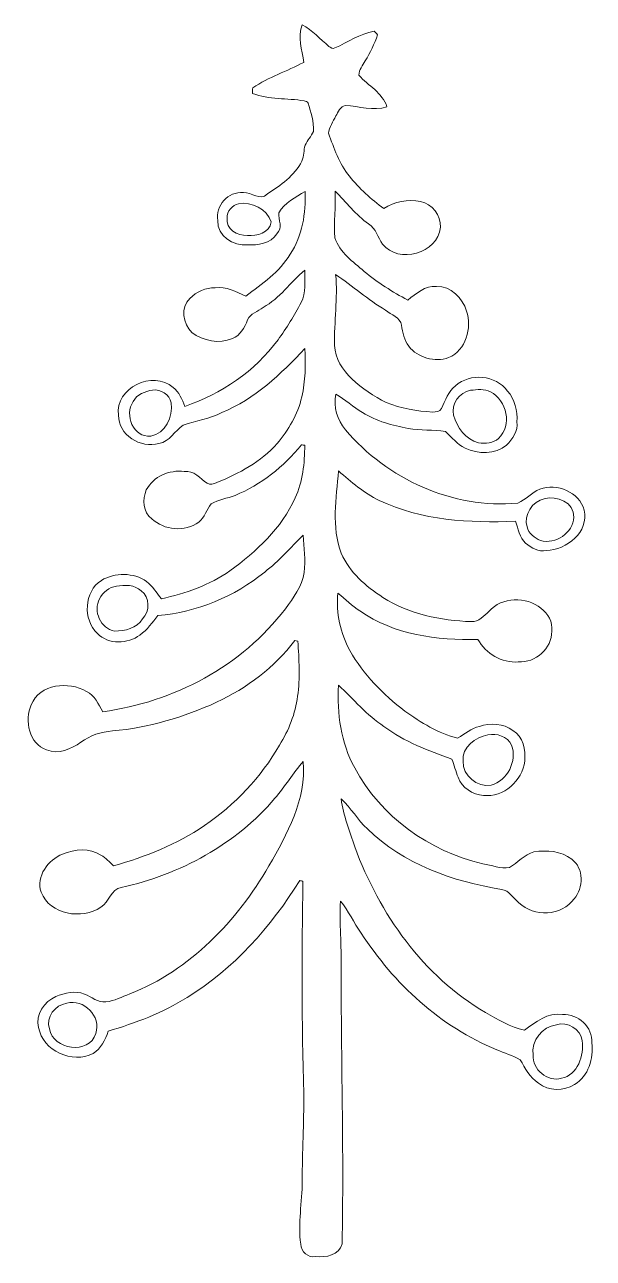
# Model space of a CAD drawing. Header units: centimetres. Extents: x -7.5 to 7.4, y -16.2 to 16.2.
import ezdxf

# ---------------------------------------------------------------- set-up
doc = ezdxf.new("R2010")
doc.units = ezdxf.units.CM
doc.header["$MEASUREMENT"] = 0
doc.layers.add('Layer 1', color=7, linetype='Continuous')

msp = doc.modelspace()

# ---------------------------------------------------------------- linework, layer by layer
at = {"layer": 'Layer 1', "color": 253, "lineweight": 9}
for points, knots in [([(-0.21138, 16.20122), (0.05461, 16.05235), (0.25923, 15.81987), (0.49312, 15.62866), (0.49312, 15.62866), (0.53686, 15.59868), (0.59331, 15.55846), (0.64763, 15.58915), (0.64763, 15.58915), (0.9916, 15.74014), (1.30521, 15.96627), (1.68446, 16.02942), (1.68446, 16.02942), (1.71374, 15.99838), (1.74372, 15.96768), (1.77371, 15.93699), (1.77371, 15.93699), (1.68587, 15.69816), (1.58427, 15.46321), (1.44492, 15.24943), (1.44492, 15.24943), (1.38601, 15.12984), (1.2717, 15.01624), (1.28263, 14.87301), (1.28263, 14.87301), (1.52641, 14.59185), (1.89824, 14.41758), (2.01924, 14.03975), (2.01924, 14.03975), (1.65377, 13.92616), (1.28934, 14.0588), (0.92351, 14.07362), (0.92351, 14.07362), (0.78769, 14.05457), (0.73724, 13.8997), (0.67339, 13.80057), (0.67339, 13.80057), (0.60283, 13.65346), (0.50299, 13.50741), (0.48112, 13.34443), (0.48112, 13.34443), (0.62717, 12.9532), (0.76052, 12.54362), (1.03251, 12.21695), (1.03251, 12.21695), (1.28757, 11.88816), (1.60367, 11.61299), (1.93493, 11.36323), (1.93493, 11.36323), (2.21539, 11.55091), (2.57064, 11.62005), (2.90189, 11.55232), (2.90189, 11.55232), (3.20846, 11.48211), (3.44094, 11.19672), (3.4233, 10.87393), (3.4233, 10.87393), (3.35627, 10.1786), (2.32862, 9.90202), (1.89718, 10.42978), (1.89718, 10.42978), (1.78147, 10.60864), (1.7282, 10.84006), (1.53664, 10.95965), (1.53664, 10.95965), (1.20008, 11.20307), (0.94608, 11.53362), (0.65469, 11.8236), (0.65469, 11.8236), (0.67268, 11.41403), (0.62047, 11.00339), (0.64905, 10.59488), (0.64905, 10.59488), (0.77746, 10.2107), (1.12494, 9.96623), (1.42093, 9.71364), (1.42093, 9.71364), (1.77054, 9.41554), (2.16353, 9.17565), (2.56675, 8.95764), (2.56675, 8.95764), (2.78618, 9.12803), (3.02149, 9.3404), (3.32135, 9.31747), (3.32135, 9.31747), (3.70199, 9.32946), (4.00396, 9.00949), (4.11369, 8.66977), (4.11369, 8.66977), (4.25197, 8.22351), (4.10522, 7.63895), (3.64132, 7.44457), (3.64132, 7.44457), (3.27513, 7.31334), (2.83416, 7.44281), (2.58969, 7.74302), (2.58969, 7.74302), (2.47396, 7.9053), (2.42952, 8.10568), (2.39813, 8.299), (2.39813, 8.299), (2.37449, 8.5082), (2.12402, 8.57064), (1.98432, 8.69129), (1.98432, 8.69129), (1.51865, 8.96646), (1.11789, 9.33264), (0.66915, 9.63074), (0.66915, 9.63074), (0.72948, 9.00879), (0.62682, 8.38825), (0.63846, 7.76595), (0.63846, 7.76595), (0.65434, 7.41953), (0.85189, 7.11649), (1.09601, 6.88401), (1.09601, 6.88401), (1.36519, 6.63671), (1.6707, 6.42716), (1.99984, 6.26806), (1.99984, 6.26806), (2.38437, 6.10261), (2.80417, 6.03452), (3.2201, 6.01441), (3.2201, 6.01441), (3.303, 6.01688), (3.41448, 6.01865), (3.45434, 6.10684), (3.45434, 6.10684), (3.55524, 6.31533), (3.63038, 6.55663), (3.81806, 6.70515), (3.81806, 6.70515), (4.2061, 7.04664), (4.88204, 6.99266), (5.18684, 6.56616), (5.18684, 6.56616), (5.38545, 6.34779), (5.45847, 6.04651), (5.43766, 5.75653), (5.43766, 5.75653), (5.46835, 5.51664), (5.32548, 5.30639), (5.16532, 5.14587), (5.16532, 5.14587), (4.86969, 4.88094), (4.41602, 4.91128), (4.07453, 5.06756), (4.07453, 5.06756), (3.86145, 5.1614), (3.72739, 5.35048), (3.56018, 5.4983), (3.56018, 5.4983), (3.2388, 5.56533), (2.9026, 5.51735), (2.5791, 5.58296), (2.5791, 5.58296), (2.16105, 5.65952), (1.73984, 5.7717), (1.37825, 6.00242), (1.37825, 6.00242), (1.12882, 6.14212), (0.92493, 6.35096), (0.67092, 6.48149), (0.67092, 6.48149), (0.60459, 6.15094), (0.71219, 5.8038), (0.92493, 5.54769), (0.92493, 5.54769), (2.02771, 4.25088), (3.7475, 3.45783), (5.46059, 3.61976), (5.46059, 3.61976), (5.66767, 3.71677), (5.83171, 3.88893), (6.03809, 3.98947), (6.03809, 3.98947), (6.49176, 4.14681), (7.07208, 3.91362), (7.20684, 3.43243), (7.20684, 3.43243), (7.33878, 2.85987), (6.74153, 2.38539), (6.21095, 2.3741), (6.21095, 2.3741), (6.00352, 2.32224), (5.81831, 2.44148), (5.66626, 2.56425), (5.66626, 2.56425), (5.50257, 2.71276), (5.47364, 2.94525), (5.39991, 3.14174), (5.39991, 3.14174), (4.19094, 3.09129), (2.92588, 3.16079), (1.81604, 3.68961), (1.81604, 3.68961), (1.41352, 3.8794), (1.08014, 4.1775), (0.74571, 4.46466), (0.74571, 4.46466), (0.68644, 3.74746), (0.55379, 2.99499), (0.81661, 2.29966), (0.81661, 2.29966), (1.03463, 1.80154), (1.45939, 1.42407), (1.91271, 1.14079), (1.91271, 1.14079), (2.59815, 0.691), (3.43071, 0.53119), (4.23822, 0.50226), (4.23822, 0.50226), (4.43435, 0.49273), (4.57052, 0.65607), (4.70387, 0.7739), (4.70387, 0.7739), (5.03796, 1.15948), (5.6839, 1.16866), (6.06913, 0.85221), (6.06913, 0.85221), (6.26245, 0.71886), (6.38134, 0.49238), (6.35382, 0.25285), (6.35382, 0.25285), (6.36017, -0.20965), (5.92132, -0.58324), (5.47082, -0.55925), (5.47082, -0.55925), (5.0362, -0.59312), (4.62239, -0.33277), (4.40648, 0.03448), (4.40648, 0.03448), (3.34004, 0.01154), (2.20198, 0.1516), (1.30874, 0.78236), (1.30874, 0.78236), (1.09601, 0.91289), (0.92527, 1.09634), (0.73018, 1.2498), (0.73018, 1.2498), (0.66351, 0.72627), (0.80215, 0.19993), (1.04346, -0.26151), (1.04346, -0.26151), (1.40153, -0.88769), (1.91376, -1.41615), (2.48703, -1.84865), (2.48703, -1.84865), (2.91248, -2.14569), (3.36686, -2.44167), (3.87803, -2.55879), (3.87803, -2.55879), (4.0717, -2.4639), (4.2294, -2.29527), (4.45059, -2.25611), (4.45059, -2.25611), (4.73634, -2.15733), (5.08277, -2.17074), (5.3283, -2.36089), (5.3283, -2.36089), (5.60735, -2.51752), (5.66697, -2.87735), (5.64157, -3.16734), (5.64157, -3.16734), (5.57419, -3.68133), (5.08665, -4.12442), (4.55572, -4.07045), (4.55572, -4.07045), (4.27208, -4.04575), (3.98422, -3.86831), (3.89108, -3.58961), (3.89108, -3.58961), (3.82088, -3.43651), (3.79442, -3.26682), (3.72528, -3.11407), (3.72528, -3.11407), (3.10439, -2.88935), (2.47327, -2.65792), (1.94057, -2.25611), (1.94057, -2.25611), (1.48443, -1.95766), (1.13729, -1.53433), (0.74359, -1.16567), (0.74359, -1.16567), (0.69879, -1.91215), (0.8085, -2.68191), (1.16975, -3.34514), (1.16975, -3.34514), (1.85944, -4.62078), (3.13261, -5.54541), (4.54266, -5.86432), (4.54266, -5.86432), (4.77232, -5.90348), (5.00868, -6.00226), (5.24328, -5.96769), (5.24328, -5.96769), (5.45883, -5.83469), (5.62922, -5.62443), (5.88251, -5.55458), (5.88251, -5.55458), (6.22153, -5.4999), (6.59936, -5.52565), (6.87805, -5.74791), (6.87805, -5.74791), (7.20543, -5.98285), (7.18567, -6.50179), (6.9419, -6.79142), (6.9419, -6.79142), (6.61135, -7.23945), (5.8811, -7.27931), (5.49022, -6.88985), (5.49022, -6.88985), (5.33747, -6.7759), (5.23552, -6.56952), (5.03408, -6.53848), (5.03408, -6.53848), (3.74927, -6.33669), (2.45034, -5.87314), (1.50419, -4.94922), (1.50419, -4.94922), (1.24595, -4.71215), (1.0752, -4.39747), (0.81661, -4.16252), (0.81661, -4.16252), (0.86389, -4.59926), (1.04133, -5.00707), (1.17257, -5.42264), (1.17257, -5.42264), (1.82239, -7.18336), (2.96927, -8.82131), (4.61322, -9.77874), (4.61322, -9.77874), (4.94095, -9.95478), (5.2655, -10.16962), (5.6338, -10.24547), (5.6338, -10.24547), (5.92837, -10.03098), (6.23811, -9.76216), (6.63605, -9.83378), (6.63605, -9.83378), (7.04386, -9.80273), (7.43615, -10.16327), (7.40863, -10.57779), (7.40863, -10.57779), (7.44602, -10.9796), (7.32714, -11.4562), (6.95143, -11.66787), (6.95143, -11.66787), (6.6678, -11.85484), (6.2688, -11.84743), (6.00246, -11.63294), (6.00246, -11.63294), (5.77492, -11.48725), (5.65815, -11.2403), (5.51986, -11.02052), (5.51986, -11.02052), (5.32548, -10.90869), (5.11064, -10.84307), (4.90497, -10.75664), (4.90497, -10.75664), (3.42542, -10.15234), (2.20198, -9.01886), (1.33979, -7.68748), (1.33979, -7.68748), (1.14541, -7.41584), (1.01065, -7.10469), (0.79651, -6.84681), (0.79651, -6.84681), (0.76193, -7.43207), (0.8272, -8.01591), (0.81661, -8.60152), (0.81661, -8.60152), (0.80568, -11.02193), (0.89211, -13.44234), (0.83708, -15.8624), (0.83708, -15.8624), (0.75841, -16.17072), (0.41057, -16.22082), (0.14387, -16.19295), (0.14387, -16.19295), (-0.05439, -16.24234), (-0.24137, -16.06207), (-0.24631, -15.87122), (-0.24631, -15.87122), (-0.33097, -15.31912), (-0.20644, -14.76561), (-0.21279, -14.21175), (-0.21279, -14.21175), (-0.20926, -13.44657), (-0.16023, -12.68246), (-0.17081, -11.91764), (-0.17081, -11.91764), (-0.22514, -10.05497), (-0.21844, -8.19019), (-0.19268, -6.32717), (-0.19268, -6.32717), (-0.21279, -6.32223), (-0.25266, -6.3127), (-0.27276, -6.30776), (-0.27276, -6.30776), (-1.03406, -7.51991), (-2.00808, -8.6301), (-3.23927, -9.38081), (-3.23927, -9.38081), (-3.88133, -9.78157), (-4.59182, -10.05956), (-5.31784, -10.26593), (-5.31784, -10.26593), (-5.38063, -10.49806), (-5.50199, -10.72842), (-5.71119, -10.85895), (-5.71119, -10.85895), (-6.25587, -11.12882), (-7.03269, -10.78839), (-7.14205, -10.17421), (-7.14205, -10.17421), (-7.23307, -9.83307), (-6.99247, -9.48876), (-6.68767, -9.35576), (-6.68767, -9.35576), (-6.45378, -9.27215), (-6.1832, -9.19137), (-5.94049, -9.29438), (-5.94049, -9.29438), (-5.74893, -9.35929), (-5.59018, -9.52933), (-5.37181, -9.49829), (-5.37181, -9.49829), (-5.15133, -9.46971), (-4.95023, -9.36705), (-4.74457, -9.28909), (-4.74457, -9.28909), (-3.15919, -8.66467), (-1.92623, -7.37597), (-1.08486, -5.92394), (-1.08486, -5.92394), (-0.60367, -5.08433), (-0.10237, -4.17875), (-0.18104, -3.1751), (-0.18104, -3.1751), (-0.45621, -3.47672), (-0.65941, -3.83514), (-0.92822, -4.14277), (-0.92822, -4.14277), (-1.95516, -5.35667), (-3.4266, -6.1469), (-4.96788, -6.48839), (-4.96788, -6.48839), (-5.23704, -6.53989), (-5.29067, -6.87291), (-5.50481, -7.00873), (-5.50481, -7.00873), (-6.00646, -7.34034), (-6.83972, -7.20946), (-7.0782, -6.61539), (-7.0782, -6.61539), (-7.22107, -6.19346), (-6.89264, -5.76625), (-6.5127, -5.61103), (-6.5127, -5.61103), (-6.19731, -5.47979), (-5.79479, -5.43393), (-5.50234, -5.64278), (-5.50234, -5.64278), (-5.37428, -5.71192), (-5.27445, -5.81846), (-5.1732, -5.92077), (-5.1732, -5.92077), (-4.33218, -5.68335), (-3.50879, -5.35456), (-2.78242, -4.86279), (-2.78242, -4.86279), (-1.98197, -4.31034), (-1.29017, -3.59243), (-0.80793, -2.74506), (-0.80793, -2.74506), (-0.56381, -2.35489), (-0.39024, -1.91744), (-0.33027, -1.45989), (-0.33027, -1.45989), (-0.26077, -0.97941), (-0.29464, -0.49257), (-0.32497, -0.01033), (-0.32497, -0.01033), (-0.34579, -0.0068), (-0.38777, -0.0001), (-0.40858, 0.00343), (-0.40858, 0.00343), (-0.93422, -0.70953), (-1.66906, -1.23799), (-2.46069, -1.61935), (-2.46069, -1.61935), (-3.32782, -2.00529), (-4.24963, -2.29386), (-5.1986, -2.37253), (-5.1986, -2.37253), (-5.4974, -2.39546), (-5.79162, -2.48753), (-6.03221, -2.67027), (-6.03221, -2.67027), (-6.28904, -2.84313), (-6.62312, -2.99906), (-6.9318, -2.87136), (-6.9318, -2.87136), (-7.40134, -2.7246), (-7.50965, -2.0896), (-7.33926, -1.68426), (-7.33926, -1.68426), (-7.10889, -1.13075), (-6.35324, -1.0609), (-5.88511, -1.33254), (-5.88511, -1.33254), (-5.66779, -1.43696), (-5.56761, -1.66909), (-5.4526, -1.86664), (-5.4526, -1.86664), (-3.59205, -1.61441), (-1.79429, -0.66896), (-0.65271, 0.84057), (-0.65271, 0.84057), (-0.44562, 1.12879), (-0.21244, 1.4283), (-0.1627, 1.79166), (-0.1627, 1.79166), (-0.11754, 2.1201), (-0.16693, 2.44959), (-0.1888, 2.77697), (-0.1888, 2.77697), (-0.519, 2.44783), (-0.82416, 2.09046), (-1.19704, 1.80718), (-1.19704, 1.80718), (-1.99397, 1.16054), (-2.97892, 0.74321), (-4.00515, 0.66489), (-4.00515, 0.66489), (-4.14944, 0.4825), (-4.28631, 0.28671), (-4.47893, 0.15019), (-4.47893, 0.15019), (-4.79855, -0.08794), (-5.3069, -0.10875), (-5.59794, 0.19005), (-5.59794, 0.19005), (-5.98212, 0.55941), (-5.95037, 1.29036), (-5.49282, 1.58705), (-5.49282, 1.58705), (-5.13051, 1.79272), (-4.64862, 1.80154), (-4.30254, 1.55636), (-4.30254, 1.55636), (-4.14415, 1.43289), (-4.0369, 1.26003), (-3.91519, 1.10339), (-3.91519, 1.10339), (-3.27772, 1.24309), (-2.64731, 1.45582), (-2.1125, 1.8407), (-2.1125, 1.8407), (-1.40977, 2.33847), (-0.75819, 2.96288), (-0.39271, 3.75558), (-0.39271, 3.75558), (-0.19057, 4.18667), (-0.14788, 4.67068), (-0.14329, 5.14093), (-0.14329, 5.14093), (-0.16517, 5.1434), (-0.20926, 5.14834), (-0.23114, 5.15081), (-0.23114, 5.15081), (-0.69433, 4.57578), (-1.29159, 4.10447), (-1.97633, 3.82296), (-1.97633, 3.82296), (-2.1827, 3.739), (-2.41166, 3.71077), (-2.60639, 3.60106), (-2.60639, 3.60106), (-2.72669, 3.44936), (-2.77502, 3.2444), (-2.932, 3.11881), (-2.932, 3.11881), (-3.2936, 2.85141), (-3.84217, 2.90644), (-4.16955, 3.2056), (-4.16955, 3.2056), (-4.39779, 3.37881), (-4.41508, 3.721), (-4.31101, 3.9683), (-4.31101, 3.9683), (-4.12579, 4.31967), (-3.70035, 4.49994), (-3.313, 4.4509), (-3.313, 4.4509), (-3.05195, 4.49147), (-2.90166, 4.2604), (-2.70728, 4.1401), (-2.70728, 4.1401), (-2.63108, 4.08295), (-2.5383, 4.13411), (-2.45999, 4.1588), (-2.45999, 4.1588), (-1.87332, 4.39657), (-1.29617, 4.70455), (-0.86966, 5.18362), (-0.86966, 5.18362), (-0.5758, 5.5431), (-0.32145, 5.95162), (-0.22196, 6.41093), (-0.22196, 6.41093), (-0.12319, 6.82686), (-0.11895, 7.26007), (-0.14082, 7.68517), (-0.14082, 7.68517), (-0.77018, 7.01207), (-1.45774, 6.35696), (-2.32205, 5.99924), (-2.32205, 5.99924), (-2.64343, 5.83838), (-3.00115, 5.78334), (-3.3384, 5.66904), (-3.3384, 5.66904), (-3.56453, 5.52934), (-3.69365, 5.22948), (-3.98081, 5.18926), (-3.98081, 5.18926), (-4.45424, 5.03933), (-5.05961, 5.41645), (-5.0395, 5.93363), (-5.0395, 5.93363), (-5.14885, 6.65223), (-4.13215, 7.12037), (-3.6044, 6.66317), (-3.6044, 6.66317), (-3.44917, 6.53441), (-3.36733, 6.34814), (-3.29889, 6.16399), (-3.29889, 6.16399), (-2.33509, 6.49137), (-1.45386, 7.08791), (-0.84638, 7.9113), (-0.84638, 7.9113), (-0.62448, 8.22633), (-0.40823, 8.54806), (-0.24031, 8.8959), (-0.24031, 8.8959), (-0.1059, 9.15519), (-0.15, 9.46034), (-0.14294, 9.74221), (-0.14294, 9.74221), (-0.52253, 9.43283), (-0.79876, 9.00385), (-1.2362, 8.76502), (-1.2362, 8.76502), (-1.36884, 8.65531), (-1.58298, 8.61368), (-1.64613, 8.43623), (-1.64613, 8.43623), (-1.72339, 8.23726), (-1.83804, 8.02736), (-2.04618, 7.94411), (-2.04618, 7.94411), (-2.39578, 7.80123), (-2.81806, 7.87708), (-3.11157, 8.10956), (-3.11157, 8.10956), (-3.34757, 8.32863), (-3.42413, 8.76608), (-3.16519, 8.99679), (-3.16519, 8.99679), (-2.99938, 9.18306), (-2.74785, 9.28466), (-2.49985, 9.2836), (-2.49985, 9.2836), (-2.21163, 9.31923), (-1.94493, 9.1813), (-1.6934, 9.06029), (-1.6934, 9.06029), (-1.26548, 9.38168), (-0.80616, 9.69741), (-0.52676, 10.16696), (-0.52676, 10.16696), (-0.20044, 10.64921), (-0.11437, 11.24399), (-0.13306, 11.81408), (-0.13306, 11.81408), (-0.3853, 11.66168), (-0.67458, 11.51633), (-0.82839, 11.25563), (-0.82839, 11.25563), (-0.83333, 11.06795), (-0.71515, 10.85417), (-0.88025, 10.69718), (-0.88025, 10.69718), (-1.0397, 10.43719), (-1.38013, 10.40191), (-1.65424, 10.41038), (-1.65424, 10.41038), (-2.02042, 10.37404), (-2.45575, 10.6478), (-2.43247, 11.0489), (-2.43247, 11.0489), (-2.5009, 11.4359), (-2.15201, 11.8229), (-1.75866, 11.78515), (-1.75866, 11.78515), (-1.53994, 11.80526), (-1.31769, 11.54879), (-1.12402, 11.75058), (-1.12402, 11.75058), (-0.77406, 11.976), (-0.41493, 12.23177), (-0.2202, 12.61241), (-0.2202, 12.61241), (-0.15776, 12.74365), (-0.17575, 12.89464), (-0.13377, 13.03151), (-0.13377, 13.03151), (-0.07838, 13.16204), (0.03274, 13.26153), (0.08354, 13.39452), (0.08354, 13.39452), (0.10189, 13.64993), (0.01405, 13.89688), (-0.05122, 14.13994), (-0.05122, 14.13994), (-0.06392, 14.18474), (-0.12354, 14.18333), (-0.15952, 14.19674), (-0.15952, 14.19674), (-0.61037, 14.2747), (-1.08274, 14.22284), (-1.5156, 14.39077), (-1.5156, 14.39077), (-1.51489, 14.44157), (-1.51384, 14.49201), (-1.51242, 14.54246), (-1.51242, 14.54246), (-1.0905, 14.81728), (-0.61284, 14.98061), (-0.16799, 15.21027), (-0.16799, 15.21027), (-0.21738, 15.53588), (-0.3278, 15.87808), (-0.21138, 16.20122), (-0.21138, 16.20122), (-0.21138, 16.20122), (-0.21138, 16.20122), (-0.21138, 16.20122)], [0, 0, 0, 0, 0.00529101, 0.00529101, 0.00529101, 0.00529101, 0.01058201, 0.01058201, 0.01058201, 0.01058201, 0.01587302, 0.01587302, 0.01587302, 0.01587302, 0.02116402, 0.02116402, 0.02116402, 0.02116402, 0.02645503, 0.02645503, 0.02645503, 0.02645503, 0.03174603, 0.03174603, 0.03174603, 0.03174603, 0.03703704, 0.03703704, 0.03703704, 0.03703704, 0.04232804, 0.04232804, 0.04232804, 0.04232804, 0.04761905, 0.04761905, 0.04761905, 0.04761905, 0.05291005, 0.05291005, 0.05291005, 0.05291005, 0.05820106, 0.05820106, 0.05820106, 0.05820106, 0.06349206, 0.06349206, 0.06349206, 0.06349206, 0.06878307, 0.06878307, 0.06878307, 0.06878307, 0.07407407, 0.07407407, 0.07407407, 0.07407407, 0.07936508, 0.07936508, 0.07936508, 0.07936508, 0.08465608, 0.08465608, 0.08465608, 0.08465608, 0.08994709, 0.08994709, 0.08994709, 0.08994709, 0.0952381, 0.0952381, 0.0952381, 0.0952381, 0.1005291, 0.1005291, 0.1005291, 0.1005291, 0.10582011, 0.10582011, 0.10582011, 0.10582011, 0.11111111, 0.11111111, 0.11111111, 0.11111111, 0.11640212, 0.11640212, 0.11640212, 0.11640212, 0.12169312, 0.12169312, 0.12169312, 0.12169312, 0.12698413, 0.12698413, 0.12698413, 0.12698413, 0.13227513, 0.13227513, 0.13227513, 0.13227513, 0.13756614, 0.13756614, 0.13756614, 0.13756614, 0.14285714, 0.14285714, 0.14285714, 0.14285714, 0.14814815, 0.14814815, 0.14814815, 0.14814815, 0.15343915, 0.15343915, 0.15343915, 0.15343915, 0.15873016, 0.15873016, 0.15873016, 0.15873016, 0.16402116, 0.16402116, 0.16402116, 0.16402116, 0.16931217, 0.16931217, 0.16931217, 0.16931217, 0.17460317, 0.17460317, 0.17460317, 0.17460317, 0.17989418, 0.17989418, 0.17989418, 0.17989418, 0.18518519, 0.18518519, 0.18518519, 0.18518519, 0.19047619, 0.19047619, 0.19047619, 0.19047619, 0.1957672, 0.1957672, 0.1957672, 0.1957672, 0.2010582, 0.2010582, 0.2010582, 0.2010582, 0.20634921, 0.20634921, 0.20634921, 0.20634921, 0.21164021, 0.21164021, 0.21164021, 0.21164021, 0.21693122, 0.21693122, 0.21693122, 0.21693122, 0.22222222, 0.22222222, 0.22222222, 0.22222222, 0.22751323, 0.22751323, 0.22751323, 0.22751323, 0.23280423, 0.23280423, 0.23280423, 0.23280423, 0.23809524, 0.23809524, 0.23809524, 0.23809524, 0.24338624, 0.24338624, 0.24338624, 0.24338624, 0.24867725, 0.24867725, 0.24867725, 0.24867725, 0.25396825, 0.25396825, 0.25396825, 0.25396825, 0.25925926, 0.25925926, 0.25925926, 0.25925926, 0.26455026, 0.26455026, 0.26455026, 0.26455026, 0.26984127, 0.26984127, 0.26984127, 0.26984127, 0.27513228, 0.27513228, 0.27513228, 0.27513228, 0.28042328, 0.28042328, 0.28042328, 0.28042328, 0.28571429, 0.28571429, 0.28571429, 0.28571429, 0.29100529, 0.29100529, 0.29100529, 0.29100529, 0.2962963, 0.2962963, 0.2962963, 0.2962963, 0.3015873, 0.3015873, 0.3015873, 0.3015873, 0.30687831, 0.30687831, 0.30687831, 0.30687831, 0.31216931, 0.31216931, 0.31216931, 0.31216931, 0.31746032, 0.31746032, 0.31746032, 0.31746032, 0.32275132, 0.32275132, 0.32275132, 0.32275132, 0.32804233, 0.32804233, 0.32804233, 0.32804233, 0.33333333, 0.33333333, 0.33333333, 0.33333333, 0.33862434, 0.33862434, 0.33862434, 0.33862434, 0.34391534, 0.34391534, 0.34391534, 0.34391534, 0.34920635, 0.34920635, 0.34920635, 0.34920635, 0.35449735, 0.35449735, 0.35449735, 0.35449735, 0.35978836, 0.35978836, 0.35978836, 0.35978836, 0.36507937, 0.36507937, 0.36507937, 0.36507937, 0.37037037, 0.37037037, 0.37037037, 0.37037037, 0.37566138, 0.37566138, 0.37566138, 0.37566138, 0.38095238, 0.38095238, 0.38095238, 0.38095238, 0.38624339, 0.38624339, 0.38624339, 0.38624339, 0.39153439, 0.39153439, 0.39153439, 0.39153439, 0.3968254, 0.3968254, 0.3968254, 0.3968254, 0.4021164, 0.4021164, 0.4021164, 0.4021164, 0.40740741, 0.40740741, 0.40740741, 0.40740741, 0.41269841, 0.41269841, 0.41269841, 0.41269841, 0.41798942, 0.41798942, 0.41798942, 0.41798942, 0.42328042, 0.42328042, 0.42328042, 0.42328042, 0.42857143, 0.42857143, 0.42857143, 0.42857143, 0.43386243, 0.43386243, 0.43386243, 0.43386243, 0.43915344, 0.43915344, 0.43915344, 0.43915344, 0.44444444, 0.44444444, 0.44444444, 0.44444444, 0.44973545, 0.44973545, 0.44973545, 0.44973545, 0.45502646, 0.45502646, 0.45502646, 0.45502646, 0.46031746, 0.46031746, 0.46031746, 0.46031746, 0.46560847, 0.46560847, 0.46560847, 0.46560847, 0.47089947, 0.47089947, 0.47089947, 0.47089947, 0.47619048, 0.47619048, 0.47619048, 0.47619048, 0.48148148, 0.48148148, 0.48148148, 0.48148148, 0.48677249, 0.48677249, 0.48677249, 0.48677249, 0.49206349, 0.49206349, 0.49206349, 0.49206349, 0.4973545, 0.4973545, 0.4973545, 0.4973545, 0.5026455, 0.5026455, 0.5026455, 0.5026455, 0.50793651, 0.50793651, 0.50793651, 0.50793651, 0.51322751, 0.51322751, 0.51322751, 0.51322751, 0.51851852, 0.51851852, 0.51851852, 0.51851852, 0.52380952, 0.52380952, 0.52380952, 0.52380952, 0.52910053, 0.52910053, 0.52910053, 0.52910053, 0.53439153, 0.53439153, 0.53439153, 0.53439153, 0.53968254, 0.53968254, 0.53968254, 0.53968254, 0.54497354, 0.54497354, 0.54497354, 0.54497354, 0.55026455, 0.55026455, 0.55026455, 0.55026455, 0.55555556, 0.55555556, 0.55555556, 0.55555556, 0.56084656, 0.56084656, 0.56084656, 0.56084656, 0.56613757, 0.56613757, 0.56613757, 0.56613757, 0.57142857, 0.57142857, 0.57142857, 0.57142857, 0.57671958, 0.57671958, 0.57671958, 0.57671958, 0.58201058, 0.58201058, 0.58201058, 0.58201058, 0.58730159, 0.58730159, 0.58730159, 0.58730159, 0.59259259, 0.59259259, 0.59259259, 0.59259259, 0.5978836, 0.5978836, 0.5978836, 0.5978836, 0.6031746, 0.6031746, 0.6031746, 0.6031746, 0.60846561, 0.60846561, 0.60846561, 0.60846561, 0.61375661, 0.61375661, 0.61375661, 0.61375661, 0.61904762, 0.61904762, 0.61904762, 0.61904762, 0.62433862, 0.62433862, 0.62433862, 0.62433862, 0.62962963, 0.62962963, 0.62962963, 0.62962963, 0.63492063, 0.63492063, 0.63492063, 0.63492063, 0.64021164, 0.64021164, 0.64021164, 0.64021164, 0.64550265, 0.64550265, 0.64550265, 0.64550265, 0.65079365, 0.65079365, 0.65079365, 0.65079365, 0.65608466, 0.65608466, 0.65608466, 0.65608466, 0.66137566, 0.66137566, 0.66137566, 0.66137566, 0.66666667, 0.66666667, 0.66666667, 0.66666667, 0.67195767, 0.67195767, 0.67195767, 0.67195767, 0.67724868, 0.67724868, 0.67724868, 0.67724868, 0.68253968, 0.68253968, 0.68253968, 0.68253968, 0.68783069, 0.68783069, 0.68783069, 0.68783069, 0.69312169, 0.69312169, 0.69312169, 0.69312169, 0.6984127, 0.6984127, 0.6984127, 0.6984127, 0.7037037, 0.7037037, 0.7037037, 0.7037037, 0.70899471, 0.70899471, 0.70899471, 0.70899471, 0.71428571, 0.71428571, 0.71428571, 0.71428571, 0.71957672, 0.71957672, 0.71957672, 0.71957672, 0.72486772, 0.72486772, 0.72486772, 0.72486772, 0.73015873, 0.73015873, 0.73015873, 0.73015873, 0.73544974, 0.73544974, 0.73544974, 0.73544974, 0.74074074, 0.74074074, 0.74074074, 0.74074074, 0.74603175, 0.74603175, 0.74603175, 0.74603175, 0.75132275, 0.75132275, 0.75132275, 0.75132275, 0.75661376, 0.75661376, 0.75661376, 0.75661376, 0.76190476, 0.76190476, 0.76190476, 0.76190476, 0.76719577, 0.76719577, 0.76719577, 0.76719577, 0.77248677, 0.77248677, 0.77248677, 0.77248677, 0.77777778, 0.77777778, 0.77777778, 0.77777778, 0.78306878, 0.78306878, 0.78306878, 0.78306878, 0.78835979, 0.78835979, 0.78835979, 0.78835979, 0.79365079, 0.79365079, 0.79365079, 0.79365079, 0.7989418, 0.7989418, 0.7989418, 0.7989418, 0.8042328, 0.8042328, 0.8042328, 0.8042328, 0.80952381, 0.80952381, 0.80952381, 0.80952381, 0.81481481, 0.81481481, 0.81481481, 0.81481481, 0.82010582, 0.82010582, 0.82010582, 0.82010582, 0.82539683, 0.82539683, 0.82539683, 0.82539683, 0.83068783, 0.83068783, 0.83068783, 0.83068783, 0.83597884, 0.83597884, 0.83597884, 0.83597884, 0.84126984, 0.84126984, 0.84126984, 0.84126984, 0.84656085, 0.84656085, 0.84656085, 0.84656085, 0.85185185, 0.85185185, 0.85185185, 0.85185185, 0.85714286, 0.85714286, 0.85714286, 0.85714286, 0.86243386, 0.86243386, 0.86243386, 0.86243386, 0.86772487, 0.86772487, 0.86772487, 0.86772487, 0.87301587, 0.87301587, 0.87301587, 0.87301587, 0.87830688, 0.87830688, 0.87830688, 0.87830688, 0.88359788, 0.88359788, 0.88359788, 0.88359788, 0.88888889, 0.88888889, 0.88888889, 0.88888889, 0.89417989, 0.89417989, 0.89417989, 0.89417989, 0.8994709, 0.8994709, 0.8994709, 0.8994709, 0.9047619, 0.9047619, 0.9047619, 0.9047619, 0.91005291, 0.91005291, 0.91005291, 0.91005291, 0.91534392, 0.91534392, 0.91534392, 0.91534392, 0.92063492, 0.92063492, 0.92063492, 0.92063492, 0.92592593, 0.92592593, 0.92592593, 0.92592593, 0.93121693, 0.93121693, 0.93121693, 0.93121693, 0.93650794, 0.93650794, 0.93650794, 0.93650794, 0.94179894, 0.94179894, 0.94179894, 0.94179894, 0.94708995, 0.94708995, 0.94708995, 0.94708995, 0.95238095, 0.95238095, 0.95238095, 0.95238095, 0.95767196, 0.95767196, 0.95767196, 0.95767196, 0.96296296, 0.96296296, 0.96296296, 0.96296296, 0.96825397, 0.96825397, 0.96825397, 0.96825397, 0.97354497, 0.97354497, 0.97354497, 0.97354497, 0.97883598, 0.97883598, 0.97883598, 0.97883598, 0.98412698, 0.98412698, 0.98412698, 0.98412698, 0.98941799, 0.98941799, 0.98941799, 0.98941799, 1, 1, 1, 1]), ([(-1.88602, 11.49129), (-2.05041, 11.4553), (-2.19328, 11.2902), (-2.18764, 11.12087), (-2.18764, 11.12087), (-2.22856, 10.83018), (-1.91071, 10.63615), (-1.65283, 10.66014), (-1.65283, 10.66014), (-1.39636, 10.6291), (-1.07498, 10.72752), (-1.02418, 11.01292), (-1.02418, 11.01292), (-1.13742, 11.35582), (-1.541, 11.55373), (-1.88602, 11.49129), (-1.88602, 11.49129), (-1.88602, 11.49129), (-1.88602, 11.49129), (-1.88602, 11.49129)], [0, 0, 0, 0, 0.16666667, 0.16666667, 0.16666667, 0.16666667, 0.33333333, 0.33333333, 0.33333333, 0.33333333, 0.5, 0.5, 0.5, 0.5, 0.66666667, 0.66666667, 0.66666667, 0.66666667, 1, 1, 1, 1]), ([(-4.14662, 6.59156), (-4.34276, 6.5584), (-4.56324, 6.48043), (-4.65497, 6.28817), (-4.65497, 6.28817), (-4.89167, 5.94244), (-4.6599, 5.33814), (-4.19459, 5.38047), (-4.19459, 5.38047), (-3.81465, 5.44221), (-3.59346, 5.89623), (-3.65943, 6.2543), (-3.65943, 6.2543), (-3.69824, 6.47655), (-3.93072, 6.61801), (-4.14662, 6.59156), (-4.14662, 6.59156), (-4.14662, 6.59156), (-4.14662, 6.59156), (-4.14662, 6.59156)], [0, 0, 0, 0, 0.16666667, 0.16666667, 0.16666667, 0.16666667, 0.33333333, 0.33333333, 0.33333333, 0.33333333, 0.5, 0.5, 0.5, 0.5, 0.66666667, 0.66666667, 0.66666667, 0.66666667, 1, 1, 1, 1]), ([(4.2167, 6.58591), (3.9253, 6.54005), (3.69388, 6.22149), (3.77043, 5.93045), (3.77043, 5.93045), (3.8551, 5.60554), (4.09146, 5.29651), (4.42484, 5.20338), (4.42484, 5.20338), (4.60369, 5.17656), (4.81642, 5.19103), (4.95399, 5.32226), (4.95399, 5.32226), (5.32618, 5.66058), (5.1639, 6.32697), (4.74304, 6.54499), (4.74304, 6.54499), (4.58182, 6.62966), (4.38991, 6.60496), (4.2167, 6.58591), (4.2167, 6.58591), (4.2167, 6.58591), (4.2167, 6.58591), (4.2167, 6.58591)], [0, 0, 0, 0, 0.14285714, 0.14285714, 0.14285714, 0.14285714, 0.28571429, 0.28571429, 0.28571429, 0.28571429, 0.42857143, 0.42857143, 0.42857143, 0.42857143, 0.57142857, 0.57142857, 0.57142857, 0.57142857, 0.71428571, 0.71428571, 0.71428571, 0.71428571, 1, 1, 1, 1]), ([(6.15697, 3.72912), (5.84441, 3.67056), (5.60347, 3.30261), (5.70471, 2.99216), (5.70471, 2.99216), (5.74246, 2.8186), (5.90227, 2.70289), (6.05714, 2.63586), (6.05714, 2.63586), (6.4466, 2.52368), (6.91897, 2.83412), (6.93414, 3.24511), (6.93414, 3.24511), (6.94437, 3.63634), (6.48929, 3.83248), (6.15697, 3.72912), (6.15697, 3.72912), (6.15697, 3.72912), (6.15697, 3.72912), (6.15697, 3.72912)], [0, 0, 0, 0, 0.16666667, 0.16666667, 0.16666667, 0.16666667, 0.33333333, 0.33333333, 0.33333333, 0.33333333, 0.5, 0.5, 0.5, 0.5, 0.66666667, 0.66666667, 0.66666667, 0.66666667, 1, 1, 1, 1]), ([(-5.09629, 1.43465), (-5.28785, 1.40855), (-5.45401, 1.27343), (-5.53903, 1.10269), (-5.53903, 1.10269), (-5.72071, 0.78695), (-5.50975, 0.31423), (-5.14604, 0.25426), (-5.14604, 0.25426), (-4.87403, 0.24791), (-4.56676, 0.33363), (-4.40979, 0.57352), (-4.40979, 0.57352), (-4.2147, 0.77178), (-4.214, 1.13973), (-4.44366, 1.30977), (-4.44366, 1.30977), (-4.61828, 1.47134), (-4.8751, 1.47487), (-5.09629, 1.43465), (-5.09629, 1.43465), (-5.09629, 1.43465), (-5.09629, 1.43465), (-5.09629, 1.43465)], [0, 0, 0, 0, 0.14285714, 0.14285714, 0.14285714, 0.14285714, 0.28571429, 0.28571429, 0.28571429, 0.28571429, 0.42857143, 0.42857143, 0.42857143, 0.42857143, 0.57142857, 0.57142857, 0.57142857, 0.57142857, 0.71428571, 0.71428571, 0.71428571, 0.71428571, 1, 1, 1, 1]), ([(4.67566, -2.47942), (4.35252, -2.53163), (3.97787, -2.80186), (4.02442, -3.16804), (4.02442, -3.16804), (4.00503, -3.54834), (4.39097, -3.86337), (4.75891, -3.79775), (4.75891, -3.79775), (5.1893, -3.67604), (5.44895, -3.16663), (5.29514, -2.74541), (5.29514, -2.74541), (5.18578, -2.52316), (4.91096, -2.42121), (4.67566, -2.47942), (4.67566, -2.47942), (4.67566, -2.47942), (4.67566, -2.47942), (4.67566, -2.47942)], [0, 0, 0, 0, 0.16666667, 0.16666667, 0.16666667, 0.16666667, 0.33333333, 0.33333333, 0.33333333, 0.33333333, 0.5, 0.5, 0.5, 0.5, 0.66666667, 0.66666667, 0.66666667, 0.66666667, 1, 1, 1, 1]), ([(-6.40228, -9.53497), (-6.70919, -9.57907), (-6.96249, -9.89834), (-6.85948, -10.20949), (-6.85948, -10.20949), (-6.76423, -10.75805), (-5.81137, -10.9034), (-5.63887, -10.33014), (-5.63887, -10.33014), (-5.4907, -9.88422), (-5.9539, -9.40268), (-6.40228, -9.53497), (-6.40228, -9.53497), (-6.40228, -9.53497), (-6.40228, -9.53497), (-6.40228, -9.53497)], [0, 0, 0, 0, 0.2, 0.2, 0.2, 0.2, 0.4, 0.4, 0.4, 0.4, 0.6, 0.6, 0.6, 0.6, 1, 1, 1, 1]), ([(6.47518, -10.10189), (6.10406, -10.14387), (5.81125, -10.52346), (5.85994, -10.89387), (5.85994, -10.89387), (5.83806, -11.27664), (6.24023, -11.61107), (6.61276, -11.50771), (6.61276, -11.50771), (7.03292, -11.42904), (7.21072, -10.89352), (7.14828, -10.52169), (7.14828, -10.52169), (7.11582, -10.21513), (6.76693, -10.00346), (6.47518, -10.10189)], [0, 0, 0, 0, 0.2, 0.2, 0.2, 0.2, 0.4, 0.4, 0.4, 0.4, 0.6, 0.6, 0.6, 0.6, 1, 1, 1, 1])]:
    msp.add_open_spline(points, degree=3, knots=knots, dxfattribs=at)

doc.saveas('drawing.dxf')
